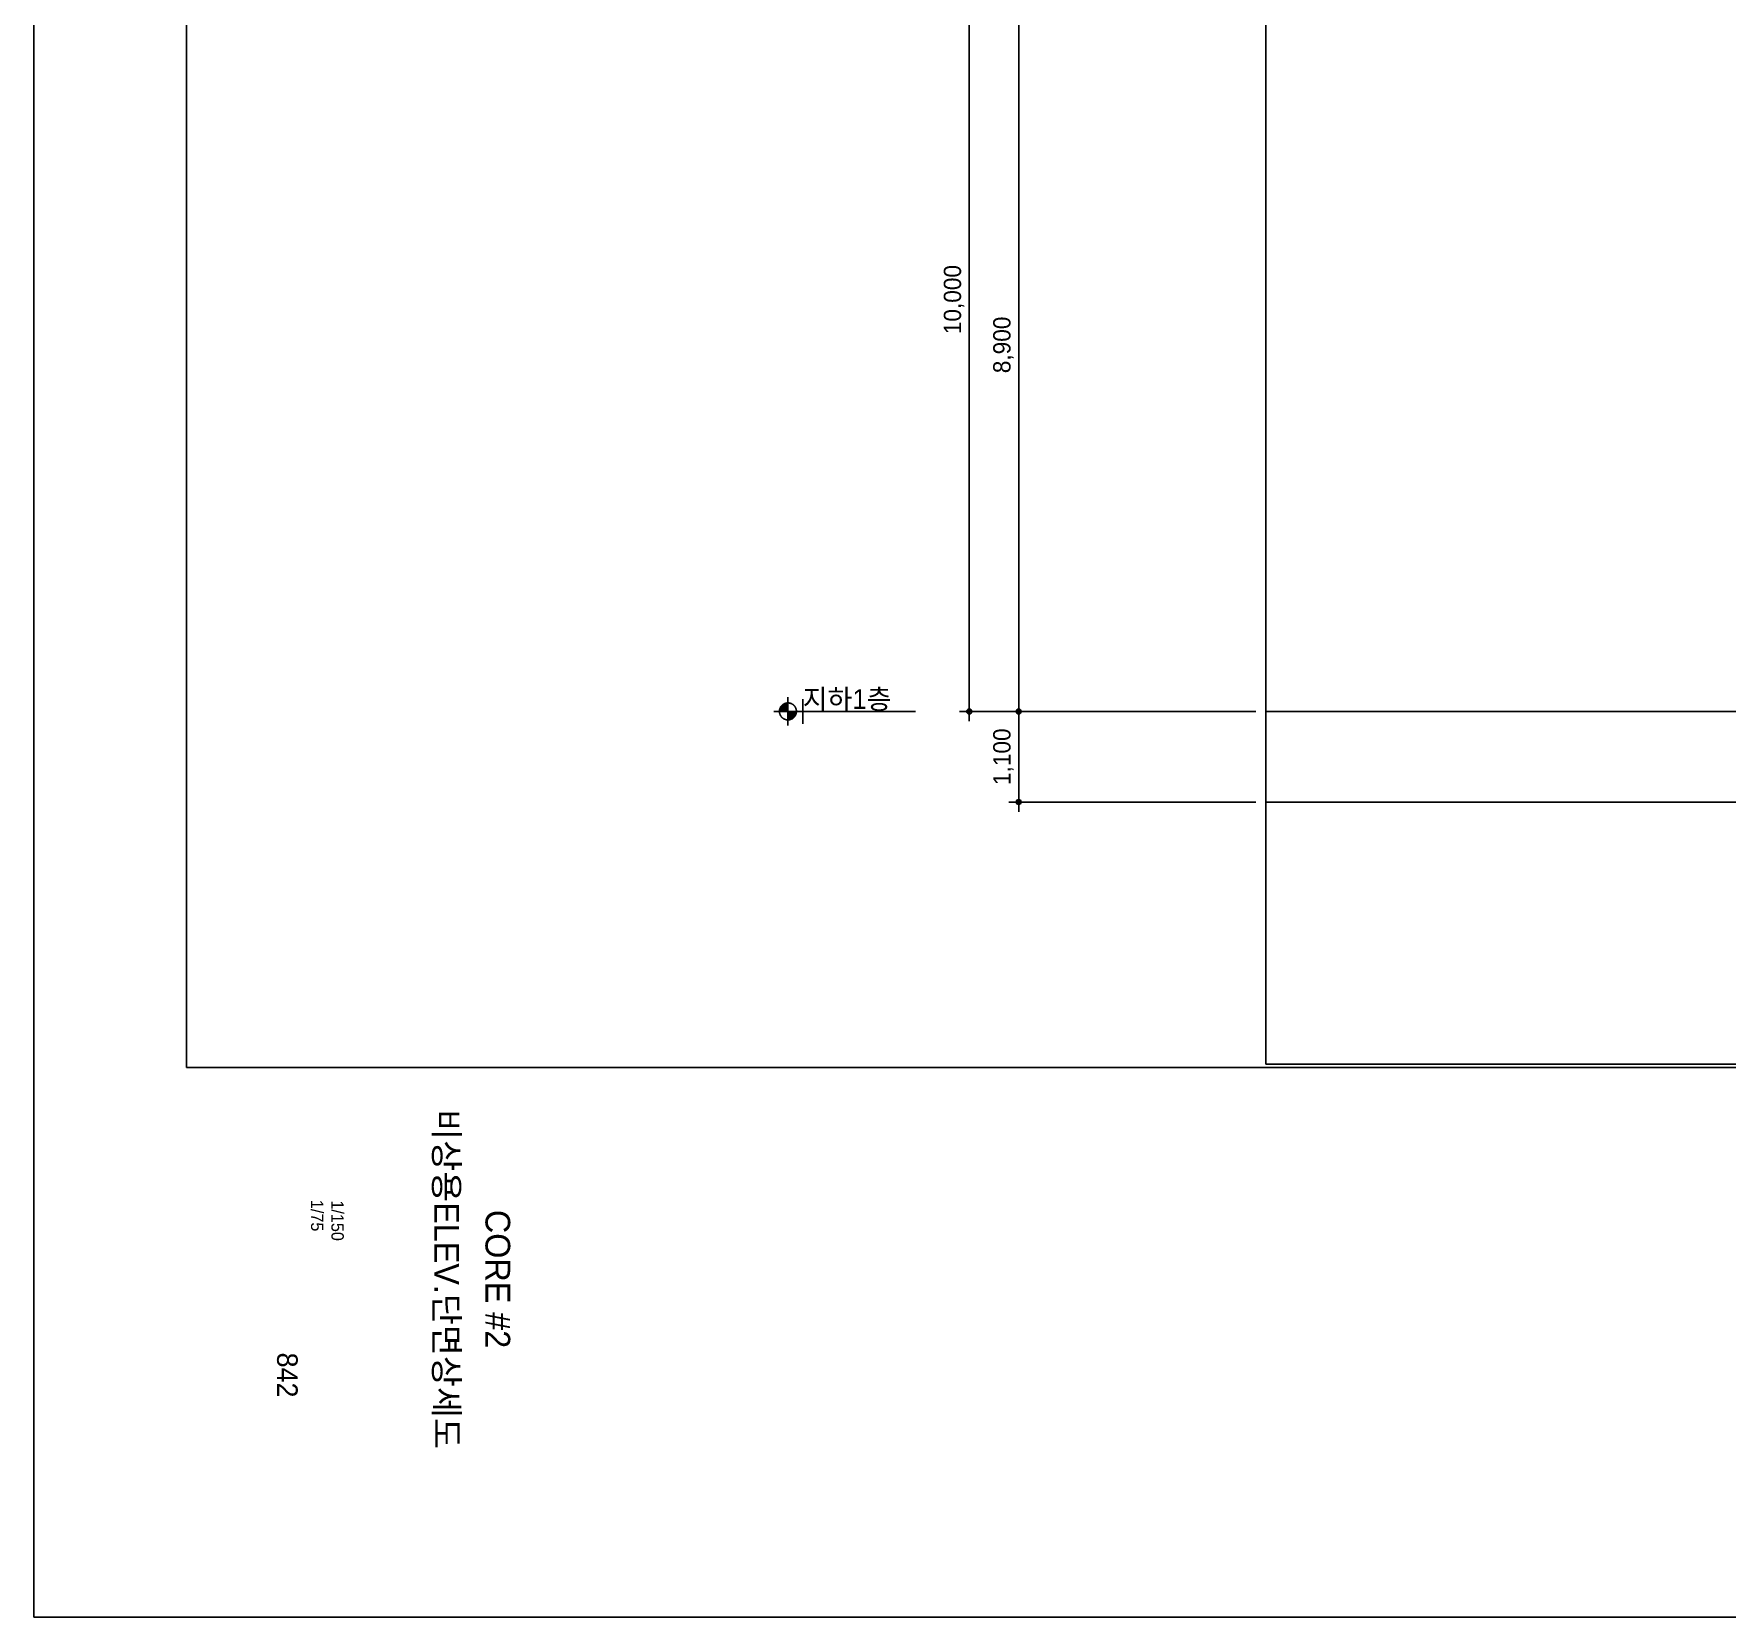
# Model space of a CAD drawing. Header units: millimetres. Extents: x 11948722 to 13111668, y -10771712 to -10232988.
# Drawn here: x 12051412 to 12071968, y -10587159 to -10567937 of the extents above; entities that cross this region are included whole.
import ezdxf
from ezdxf.enums import TextEntityAlignment as Align

# ---------------------------------------------------------------- set-up
doc = ezdxf.new("R2010")
doc.units = ezdxf.units.MM
doc.header["$LTSCALE"] = 150
doc.header["$MEASUREMENT"] = 0
doc.linetypes.add('CEN', pattern=[6.2, 6, -0.1, 0, -0.1])
doc.linetypes.add('Xref-계단단면도$0$CEN', pattern=[62, 60, -1, 0, -1])
doc.layers.get('0').update_dxf_attribs({"linetype": 'CONTINUOUS'})
doc.layers.get('Defpoints').update_dxf_attribs({"color": 117, "linetype": 'CONTINUOUS'})
for name, color, linetype in [('A-TXT-5.0', 3, 'CONTINUOUS'), ('A-중심선', 10, 'CEN'), ('TEX-SYM', 3, 'CONTINUOUS'), ('TXT1', 3, 'CONTINUOUS'), ('Xref-계단단면도$0$3 dim0', 7, 'CONTINUOUS'), ('Xref-계단단면도$0$A-TXT-3.0', 3, 'CONTINUOUS'), ('Xref-계단단면도$0$SYM', 7, 'CONTINUOUS'), ('Xref-계단단면도$0$SYM-1', 7, 'CONTINUOUS')]:
    doc.layers.add(name, color=color, linetype=linetype)
doc.styles.add('Xref-계단단면도$0$나눔고딕 Se', font='')
doc.styles.add('Xref-계단단면도$0$돋움', font='')
doc.styles.add('돋움', font='')
doc.styles.get('Xref-계단단면도$0$나눔고딕 Se').set_extended_font_data('Dotum')
doc.styles.get('Xref-계단단면도$0$돋움').set_extended_font_data('Dotum')
doc.styles.get('돋움').set_extended_font_data('Dotum')
doc.dimstyles.new('Xref-계단단면도$0$A1-100', dxfattribs={"dimtxt": 3, "dimasz": 1, "dimexe": 2, "dimexo": 2, "dimgap": 1, "dimtad": 1, "dimdec": 0, "dimzin": 12, "dimdsep": 46, "dimlunit": 6, "dimtxsty": 'Xref-계단단면도$0$나눔고딕 Se', "dimblk1": 'Xref-계단단면도$0$DIMDOT', "dimblk2": 'Xref-계단단면도$0$DIMDOT', "dimsah": 1, "dimcen": -1, "dimdle": 2, "dimclrd": 256, "dimclre": 256, "dimclrt": 3, "dimadec": 0, "dimazin": 0, "dimtfac": 1, "dimtdec": 0, "dimtix": 1, "dimtmove": 2, "dimatfit": 3, "dimldrblk": 'Xref-계단단면도$0$DIMDOT', "dimfxl": 1, "dimtvp": 1, "dimtolj": 1, "dimtzin": 12, "dimlwd": -1, "dimlwe": -1, "dimarcsym": 0})

# ---------------------------------------------------------------- blocks, each defined once
blk = doc.blocks.new('Xref-계단단면도$0$DIMDOT')
at = {"color": 0}
blk.add_line((-2, 0), (2, 0), dxfattribs=at)
for radius in [0.5, 0.25]:
    blk.add_circle((0, 0), radius, dxfattribs=at)
blk = doc.blocks.new('*D738')
at = {"layer": 'Defpoints', "color": 0, "transparency": 16777216}
for p in [(12066368, -10566163), (12062768, -10576163), (12066368, -10576163)]:
    blk.add_point(p, dxfattribs=at)
at = {"layer": 'Xref-계단단면도$0$3 dim0', "transparency": 16777216}
for p, q in [((12066248, -10566163), (12062648, -10566163)), ((12062768, -10566223), (12062768, -10576103)), ((12066248, -10576163), (12062648, -10576163))]:
    blk.add_line(p, q, dxfattribs=at)
at = {"layer": 'Xref-계단단면도$0$3 dim0', "transparency": 16777216, "xscale": 60, "yscale": 60, "zscale": 60}
for p, rotation in [((12062768, -10566163), 90), ((12062768, -10576163), 270)]:
    blk.add_blockref('Xref-계단단면도$0$DIMDOT', p, dxfattribs=dict(at, rotation=rotation))
at = {"layer": 'Xref-계단단면도$0$3 dim0', "color": 3, "transparency": 16777216, "insert": (12062583, -10571163), "char_height": 210, "attachment_point": 5, "rotation": 90, "style": 'Xref-계단단면도$0$나눔고딕 Se'}
blk.add_mtext('\\A1;10,000', dxfattribs=at)
blk = doc.blocks.new('*D741')
at = {"layer": 'Defpoints', "color": 0, "transparency": 16777216}
for p in [(12066368, -10567263), (12063368, -10576163), (12066368, -10576163)]:
    blk.add_point(p, dxfattribs=at)
at = {"layer": 'Xref-계단단면도$0$3 dim0', "transparency": 16777216}
for p, q in [((12066248, -10567263), (12063248, -10567263)), ((12063368, -10567323), (12063368, -10576103)), ((12066248, -10576163), (12063248, -10576163))]:
    blk.add_line(p, q, dxfattribs=at)
at = {"layer": 'Xref-계단단면도$0$3 dim0', "transparency": 16777216, "xscale": 60, "yscale": 60, "zscale": 60}
for p, rotation in [((12063368, -10567263), 90), ((12063368, -10576163), 270)]:
    blk.add_blockref('Xref-계단단면도$0$DIMDOT', p, dxfattribs=dict(at, rotation=rotation))
at = {"layer": 'Xref-계단단면도$0$3 dim0', "color": 3, "transparency": 16777216, "insert": (12063183, -10571713), "char_height": 210, "attachment_point": 5, "rotation": 90, "style": 'Xref-계단단면도$0$나눔고딕 Se'}
blk.add_mtext('\\A1;8,900', dxfattribs=at)
blk = doc.blocks.new('*D751')
at = {"layer": 'Defpoints', "color": 0, "transparency": 16777216}
for p in [(12066368, -10576163), (12063368, -10577263), (12066368, -10577263)]:
    blk.add_point(p, dxfattribs=at)
at = {"layer": 'Xref-계단단면도$0$3 dim0', "transparency": 16777216}
for p, q in [((12066248, -10576163), (12063248, -10576163)), ((12063368, -10576223), (12063368, -10577203)), ((12066248, -10577263), (12063248, -10577263))]:
    blk.add_line(p, q, dxfattribs=at)
at = {"layer": 'Xref-계단단면도$0$3 dim0', "transparency": 16777216, "xscale": 60, "yscale": 60, "zscale": 60}
for p, rotation in [((12063368, -10576163), 90), ((12063368, -10577263), 270)]:
    blk.add_blockref('Xref-계단단면도$0$DIMDOT', p, dxfattribs=dict(at, rotation=rotation))
at = {"layer": 'Xref-계단단면도$0$3 dim0', "color": 3, "transparency": 16777216, "insert": (12063183, -10576713), "char_height": 210, "attachment_point": 5, "rotation": 90, "style": 'Xref-계단단면도$0$나눔고딕 Se'}
blk.add_mtext('\\A1;1,100', dxfattribs=at)

msp = doc.modelspace()

# ---------------------------------------------------------------- hatches: boundary and pattern name
at = {"layer": 'Xref-계단단면도$0$SYM', "linetype": 'Xref-계단단면도$0$CEN'}
h = msp.add_hatch(color=7, dxfattribs=at)
h.paths.add_polyline_path([(12060669.7, -10576162.8), (12060566.5, -10576162.8), (12060566.5, -10576266, 0.4142136)])
h.paths.add_polyline_path([(12060566.5, -10576059.6, 0.4142136), (12060463.3, -10576162.8), (12060566.5, -10576162.8)])

# ---------------------------------------------------------------- linework, layer by layer
at = {"layer": 'A-중심선', "linetype": 'ByBlock', "ltscale": 0.5}
for p, q in [((12066368.4, -10576162.8), (12083994.3, -10576162.8)), ((12066368.4, -10577262.8), (12083994.3, -10577262.8))]:
    msp.add_line(p, q, dxfattribs=at)
at = {"layer": 'Defpoints'}
msp.add_line((12060746.5, -10576312.8), (12060746.5, -10576012.8), dxfattribs=at)
msp.add_line((12060746.5, -10576312.8), (12060746.5, -10576012.8), dxfattribs=at)
at = {"layer": 'Defpoints', "ltscale": 1200}
for points in [[(12051412.5, -10524159.4), (12095962.5, -10524159.4), (12095962.5, -10587159.4), (12051412.5, -10587159.4)], [(12053265.5, -10580484.4), (12094215.5, -10580484.4), (12094215.5, -10525959.4), (12053265.5, -10525959.4)], [(12066368.4, -10525959.4), (12083994.3, -10525959.4), (12083994.3, -10580443.8), (12066368.4, -10580443.8)]]:
    msp.add_lwpolyline(points, close=True, dxfattribs=at)
at = {"layer": 'Xref-계단단면도$0$SYM', "color": 7, "linetype": 'Xref-계단단면도$0$CEN'}
for p, q in [((12060566.5, -10575990.8), (12060566.5, -10576334.8)), ((12060394.5, -10576162.8), (12060738.6, -10576162.8))]:
    msp.add_line(p, q, dxfattribs=at)
msp.add_circle((12060566.5, -10576162.8), 103.2, dxfattribs=at)
at = {"layer": 'Xref-계단단면도$0$SYM-1', "color": 7}
msp.add_line((12060394.5, -10576162.8), (12062116.3, -10576162.8), dxfattribs=at)

# ---------------------------------------------------------------- texts
at = {"layer": 'A-TXT-5.0', "style": '돋움'}
msp.add_text('842', height=250, rotation=270, dxfattribs=at).set_placement((12054490.3, -10584492.9), align=Align.MIDDLE_RIGHT)
at = {"layer": 'TEX-SYM', "color": 3, "style": '돋움'}
for s, p in [('비상용ELEV.단면상세도', (12056272.3, -10583054.6)), ('CORE #2', (12056894.9, -10583054.6))]:
    msp.add_text(s, height=300, rotation=270, dxfattribs=at).set_placement(p, align=Align.CENTER)
at = {"layer": 'TXT1', "color": 3, "style": '돋움'}
for s, p in [('1/75', (12054851.9, -10582284.7)), ('1/150', (12055099.3, -10582345.5))]:
    msp.add_text(s, height=150, rotation=270, dxfattribs=at).set_placement(p, align=Align.MIDDLE_CENTER)
at = {"layer": 'Xref-계단단면도$0$A-TXT-3.0', "style": 'Xref-계단단면도$0$돋움'}
msp.add_text('지하1층', height=240, dxfattribs=at).set_placement((12060746.5, -10576012.8), align=Align.MIDDLE_LEFT)

# ---------------------------------------------------------------- dimensions: what is measured, and where the dimension line sits
at = {"layer": 'Xref-계단단면도$0$3 dim0'}
for base, p1, p2, angle, picture, middle in [((12062768.4, -10576162.8), (12066368.4, -10566162.8), (12066368.4, -10576162.8), 270, '*D738', (12062583, -10571162.8)), ((12063368.4, -10576162.8), (12066368.4, -10567262.8), (12066368.4, -10576162.8), 90, '*D741', (12063183, -10571712.8)), ((12063368.4, -10577262.8), (12066368.4, -10576162.8), (12066368.4, -10577262.8), 90, '*D751', (12063183, -10576712.8))]:
    dim = msp.add_linear_dim(base=base, p1=p1, p2=p2, angle=angle, dimstyle='Xref-계단단면도$0$A1-100', override={"dimscale": 60, "dimtxt": 3.5}, dxfattribs=at)
    dim.commit()
    dim.dimension.update_dxf_attribs({"geometry": picture, "text_midpoint": middle})

doc.saveas('drawing.dxf')
